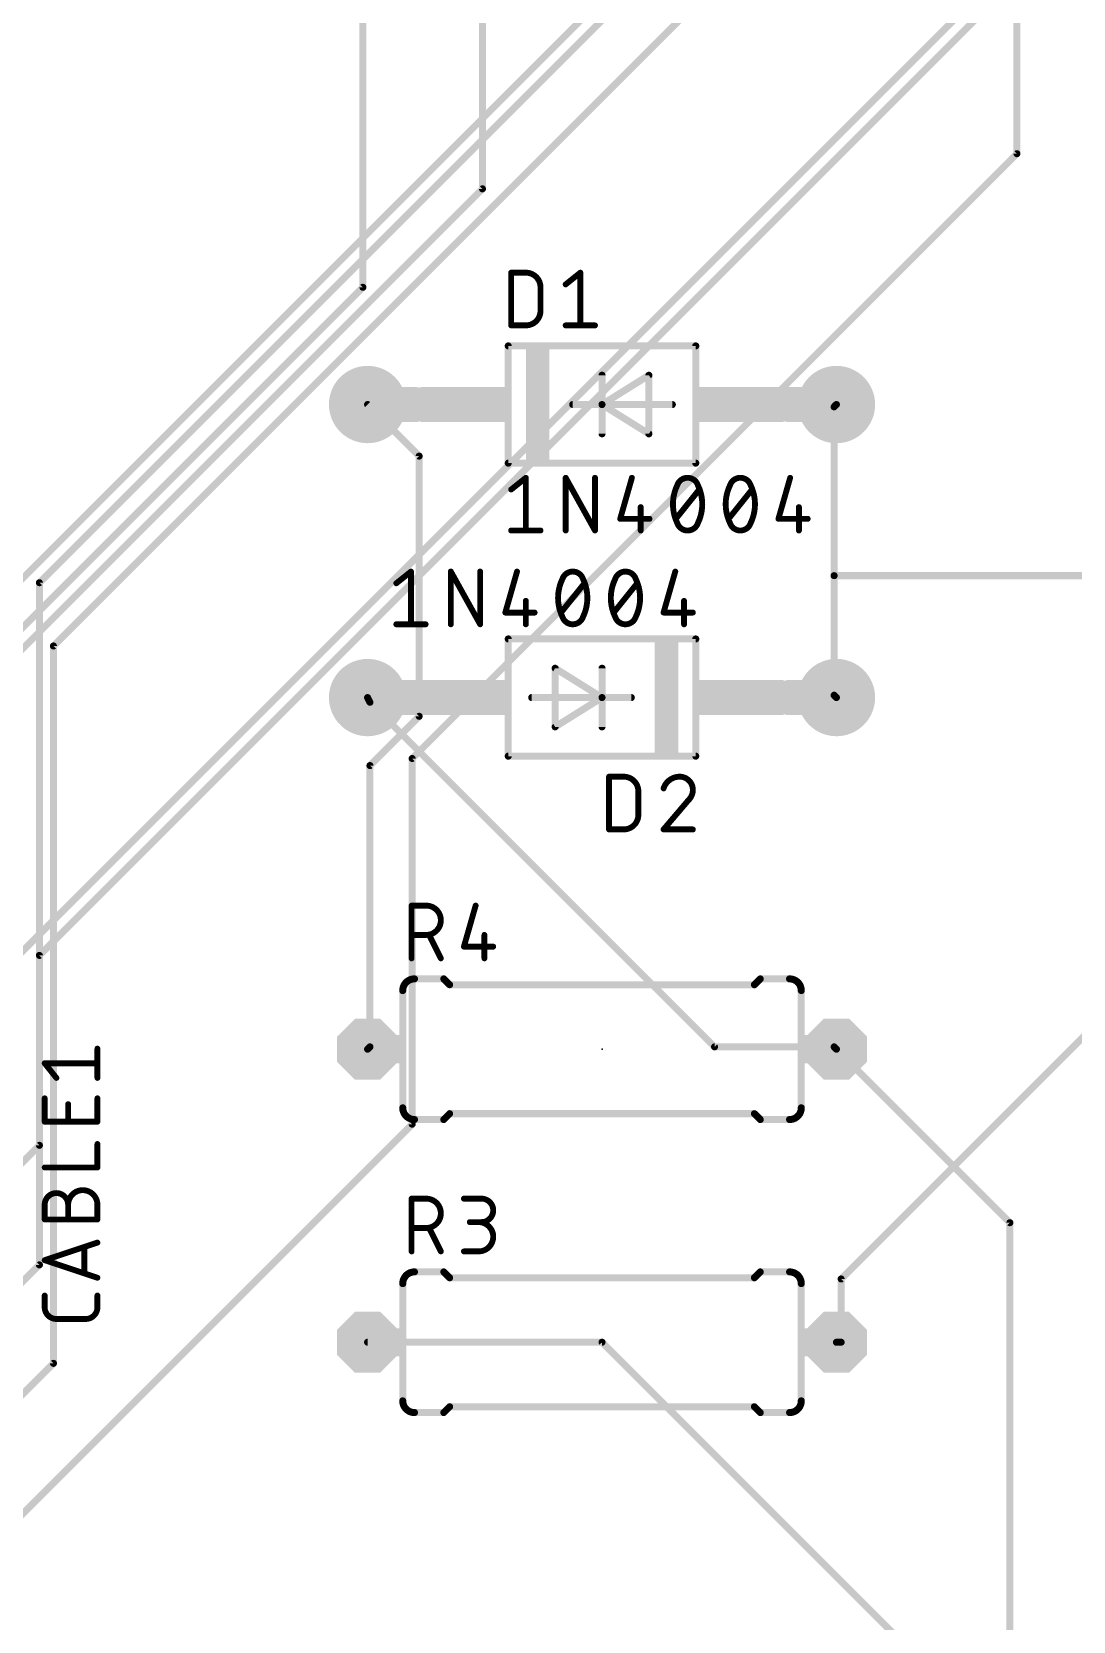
# Model space of a CAD drawing. Extents: x 0 to 5.05, y 0 to 4.04.
# Drawn here: x 2.963 to 3.852, y 1.412 to 2.768 of the extents above; entities that cross this region are included whole.
import ezdxf

# ---------------------------------------------------------------- set-up
doc = ezdxf.new("R2010")
doc.units = 0
for name, color, linetype in [('1', 12, 'CONTINUOUS'), ('16', 132, 'CONTINUOUS'), ('17', 110, 'CONTINUOUS'), ('21', 253, 'CONTINUOUS'), ('23', 53, 'CONTINUOUS'), ('25', 253, 'CONTINUOUS'), ('27', 253, 'CONTINUOUS'), ('51', 253, 'CONTINUOUS')]:
    doc.layers.add(name, color=color, linetype=linetype)

# ---------------------------------------------------------------- blocks, each defined once
blk = doc.blocks.new('RECT')
blk.add_solid([(-0.5, -0.5), (0.5, -0.5), (-0.5, 0.5), (0.5, 0.5)])
blk = doc.blocks.new('ROUNDP')
at = {"const_width": 0.5}
blk.add_lwpolyline([(0, -0.25, 1), (0, 0.25, 1), (0, -0.25)], format="xyb", dxfattribs=at)
blk = doc.blocks.new('OCTAGONP')
at = {"const_width": 0.5}
blk.add_lwpolyline([(-0.25, -0.103553), (-0.25, 0.103553), (-0.103553, 0.25), (0.103553, 0.25), (0.25, 0.103553), (0.25, -0.103553), (0.103553, -0.25), (-0.103553, -0.25), (-0.25, -0.103553), (-0.25, 0.103553)], dxfattribs=at)

msp = doc.modelspace()

# ---------------------------------------------------------------- linework, layer by layer
at = {"layer": '1', "const_width": 0.006}
for points in [[(3.804, 2.664), (3.804, 3.162)], [(2.97, 2.298), (3.75, 3.078)], [(2.982, 2.244), (3.792, 3.054)], [(2.826, 2.172), (3.45, 2.796)], [(3.288, 2.148), (3.804, 2.664)], [(3.25, 2.45), (3.294, 2.406)], [(3.648, 2.448), (3.65, 2.45)], [(3.648, 2.448), (3.648, 2.304)], [(3.294, 2.406), (3.294, 2.184)], [(3.648, 2.304), (3.648, 2.202)], [(4.05, 2.304), (3.648, 2.304)], [(2.97, 1.716), (2.97, 2.298)], [(2.982, 1.632), (2.982, 2.244)], [(3.648, 2.202), (3.65, 2.2)], [(3.294, 2.184), (3.252, 2.142)], [(3.252, 2.142), (3.252, 1.902)], [(3.288, 1.836), (3.288, 2.148)], [(4.05, 2.1), (3.654, 1.704)], [(3.252, 1.902), (3.25, 1.9)], [(2.904, 1.452), (3.288, 1.836)], [(2.904, 1.65), (2.97, 1.716)], [(3.654, 1.704), (3.654, 1.65)], [(3.45, 1.65), (3.25, 1.65)], [(4, 1.1), (3.45, 1.65)], [(3.654, 1.65), (3.65, 1.65)], [(2.9, 1.55), (2.982, 1.632)]]:
    msp.add_lwpolyline(points, dxfattribs=at)
at = {"layer": '1', "const_width": 0.003}
for points in [[(3.8025, 2.664, 1), (3.8055, 2.664)], [(3.805061, 2.662939, 1), (3.802939, 2.665061)], [(3.251061, 2.451061, 1), (3.248939, 2.448939)], [(3.6495, 2.448, 1), (3.6465, 2.448)], [(3.646939, 2.449061, 1), (3.649061, 2.446939)], [(3.651061, 2.448939, 1), (3.648939, 2.451061)], [(3.2955, 2.406, 1), (3.2925, 2.406)], [(3.292939, 2.404939, 1), (3.295061, 2.407061)], [(3.6495, 2.304, 1), (3.6465, 2.304)], [(3.648, 2.3055, 1), (3.648, 2.3025)], [(3.6465, 2.304, 1), (3.6495, 2.304)], [(2.9715, 2.298, 1), (2.9685, 2.298)], [(2.968939, 2.299061, 1), (2.971061, 2.296939)], [(2.9835, 2.244, 1), (2.9805, 2.244)], [(2.980939, 2.245061, 1), (2.983061, 2.242939)], [(3.649061, 2.203061, 1), (3.646939, 2.200939)], [(3.6465, 2.202, 1), (3.6495, 2.202)], [(3.648939, 2.198939, 1), (3.651061, 2.201061)], [(3.2925, 2.184, 1), (3.2955, 2.184)], [(3.295061, 2.182939, 1), (3.292939, 2.185061)], [(3.2535, 2.142, 1), (3.2505, 2.142)], [(3.250939, 2.143061, 1), (3.253061, 2.140939)], [(3.2895, 2.148, 1), (3.2865, 2.148)], [(3.286939, 2.149061, 1), (3.289061, 2.146939)], [(3.248939, 1.901061, 1), (3.251061, 1.898939)], [(3.2505, 1.902, 1), (3.2535, 1.902)], [(3.253061, 1.900939, 1), (3.250939, 1.903061)], [(3.2865, 1.836, 1), (3.2895, 1.836)], [(3.289061, 1.834939, 1), (3.286939, 1.837061)], [(2.9685, 1.716, 1), (2.9715, 1.716)], [(2.971061, 1.714939, 1), (2.968939, 1.717061)], [(3.6555, 1.704, 1), (3.6525, 1.704)], [(3.652939, 1.705061, 1), (3.655061, 1.702939)], [(3.25, 1.6515, 1), (3.25, 1.6485)], [(3.451061, 1.651061, 1), (3.448939, 1.648939)], [(3.45, 1.6485, 1), (3.45, 1.6515)], [(3.65, 1.6515, 1), (3.65, 1.6485)], [(3.6525, 1.65, 1), (3.6555, 1.65)], [(3.654, 1.6485, 1), (3.654, 1.6515)], [(2.9805, 1.632, 1), (2.9835, 1.632)], [(2.983061, 1.630939, 1), (2.980939, 1.633061)]]:
    msp.add_lwpolyline(points, format="xyb", dxfattribs=at)
at = {"layer": '16', "const_width": 0.006}
for points in [[(3.246, 2.55), (3.246, 3.138)], [(3.348, 2.634), (3.348, 3.138)], [(2.97, 1.98), (3.846, 2.856)], [(2.904, 1.932), (3.792, 2.82)], [(2.58, 1.866), (3.348, 2.634)], [(2.568, 1.872), (3.246, 2.55)], [(3.252, 2.196), (3.25, 2.2)], [(3.252, 2.196), (3.546, 1.902)], [(2.97, 1.818), (2.97, 1.98)], [(3.546, 1.902), (3.648, 1.902)], [(3.648, 1.902), (3.65, 1.9)], [(3.65, 1.9), (3.798, 1.752)], [(2.904, 1.752), (2.97, 1.818)], [(3.798, 1.752), (3.798, 1.104)]]:
    msp.add_lwpolyline(points, dxfattribs=at)
at = {"layer": '16', "const_width": 0.003}
for points in [[(3.3465, 2.634, 1), (3.3495, 2.634)], [(3.349061, 2.632939, 1), (3.346939, 2.635061)], [(3.2445, 2.55, 1), (3.2475, 2.55)], [(3.247061, 2.548939, 1), (3.244939, 2.551061)], [(3.251342, 2.200671, 1), (3.248658, 2.199329)], [(3.253061, 2.197061, 1), (3.250939, 2.194939)], [(3.250658, 2.195329, 1), (3.253342, 2.196671)], [(2.9715, 1.98, 1), (2.9685, 1.98)], [(2.968939, 1.981061, 1), (2.971061, 1.978939)], [(3.546, 1.9035, 1), (3.546, 1.9005)], [(3.544939, 1.900939, 1), (3.547061, 1.903061)], [(3.649061, 1.903061, 1), (3.646939, 1.900939)], [(3.648, 1.9005, 1), (3.648, 1.9035)], [(3.651061, 1.901061, 1), (3.648939, 1.898939)], [(3.648939, 1.898939, 1), (3.651061, 1.901061)], [(2.9685, 1.818, 1), (2.9715, 1.818)], [(2.971061, 1.816939, 1), (2.968939, 1.819061)], [(3.7995, 1.752, 1), (3.7965, 1.752)], [(3.796939, 1.750939, 1), (3.799061, 1.753061)]]:
    msp.add_lwpolyline(points, format="xyb", dxfattribs=at)
at = {"layer": '21', "const_width": 0.006}
for points in [[(3.37, 2.5), (3.53, 2.5)], [(3.37, 2.5), (3.37, 2.4)], [(3.53, 2.4), (3.53, 2.5)], [(3.45, 2.45), (3.49, 2.475)], [(3.45, 2.475), (3.45, 2.45)], [(3.49, 2.475), (3.49, 2.425)], [(3.425, 2.45), (3.45, 2.45)], [(3.49, 2.425), (3.45, 2.45)], [(3.45, 2.45), (3.51, 2.45)], [(3.45, 2.45), (3.45, 2.425)], [(3.53, 2.4), (3.37, 2.4)], [(3.37, 2.25), (3.53, 2.25)], [(3.37, 2.25), (3.37, 2.15)], [(3.53, 2.15), (3.53, 2.25)], [(3.41, 2.175), (3.41, 2.225)], [(3.41, 2.225), (3.45, 2.2)], [(3.45, 2.2), (3.45, 2.225)], [(3.45, 2.2), (3.39, 2.2)], [(3.45, 2.2), (3.41, 2.175)], [(3.475, 2.2), (3.45, 2.2)], [(3.45, 2.175), (3.45, 2.2)], [(3.53, 2.15), (3.37, 2.15)], [(3.29, 1.96), (3.315, 1.96)], [(3.32, 1.955), (3.315, 1.96)], [(3.58, 1.955), (3.32, 1.955)], [(3.58, 1.955), (3.585, 1.96)], [(3.61, 1.96), (3.585, 1.96)], [(3.32, 1.845), (3.315, 1.84)], [(3.58, 1.845), (3.32, 1.845)], [(3.58, 1.845), (3.585, 1.84)], [(3.29, 1.84), (3.315, 1.84)], [(3.61, 1.84), (3.585, 1.84)], [(3.29, 1.71), (3.315, 1.71)], [(3.32, 1.705), (3.315, 1.71)], [(3.58, 1.705), (3.585, 1.71)], [(3.61, 1.71), (3.585, 1.71)], [(3.58, 1.705), (3.32, 1.705)], [(3.29, 1.59), (3.315, 1.59)], [(3.32, 1.595), (3.315, 1.59)], [(3.58, 1.595), (3.32, 1.595)], [(3.58, 1.595), (3.585, 1.59)], [(3.61, 1.59), (3.585, 1.59)]]:
    msp.add_lwpolyline(points, dxfattribs=at)
at = {"layer": '21'}
for points, const_width in [([(3.37, 2.5015, 1), (3.37, 2.4985)], 0.003), ([(3.3715, 2.5, 1), (3.3685, 2.5)], 0.003), ([(3.5315, 2.5, 1), (3.5285, 2.5)], 0.003), ([(3.53, 2.4985, 1), (3.53, 2.5015)], 0.003), ([(3.4515, 2.475, 1), (3.4485, 2.475)], 0.003), ([(3.4915, 2.475, 1), (3.4885, 2.475)], 0.003), ([(3.490795, 2.473728, 1), (3.489205, 2.476272)], 0.003), ([(3.425, 2.4515, 1), (3.425, 2.4485)], 0.003), ([(3.450795, 2.451272, 1), (3.449205, 2.448728)], 0.003), ([(3.45, 2.4515, 1), (3.45, 2.4485)], 0.003), ([(3.4515, 2.45, 1), (3.4485, 2.45)], 0.003), ([(3.449205, 2.451272, 1), (3.450795, 2.448728)], 0.003), ([(3.4485, 2.45, 1), (3.4515, 2.45)], 0.003), ([(3.45, 2.4485, 1), (3.45, 2.4515)], 0.003), ([(3.51, 2.4485, 1), (3.51, 2.4515)], 0.003), ([(3.489205, 2.423728, 1), (3.490795, 2.426272)], 0.003), ([(3.4485, 2.425, 1), (3.4515, 2.425)], 0.003), ([(3.4885, 2.425, 1), (3.4915, 2.425)], 0.003), ([(3.37, 2.4015, 1), (3.37, 2.3985)], 0.003), ([(3.3685, 2.4, 1), (3.3715, 2.4)], 0.003), ([(3.5285, 2.4, 1), (3.5315, 2.4)], 0.003), ([(3.53, 2.3985, 1), (3.53, 2.4015)], 0.003), ([(3.37, 2.2515, 1), (3.37, 2.2485)], 0.003), ([(3.3715, 2.25, 1), (3.3685, 2.25)], 0.003), ([(3.5315, 2.25, 1), (3.5285, 2.25)], 0.003), ([(3.53, 2.2485, 1), (3.53, 2.2515)], 0.003), ([(3.4115, 2.225, 1), (3.4085, 2.225)], 0.003), ([(3.410795, 2.226272, 1), (3.409205, 2.223728)], 0.003), ([(3.4515, 2.225, 1), (3.4485, 2.225)], 0.003), ([(3.39, 2.2015, 1), (3.39, 2.1985)], 0.003), ([(3.45, 2.2015, 1), (3.45, 2.1985)], 0.003), ([(3.4515, 2.2, 1), (3.4485, 2.2)], 0.003), ([(3.4485, 2.2, 1), (3.4515, 2.2)], 0.003), ([(3.450795, 2.198728, 1), (3.449205, 2.201272)], 0.003), ([(3.449205, 2.198728, 1), (3.450795, 2.201272)], 0.003), ([(3.45, 2.1985, 1), (3.45, 2.2015)], 0.003), ([(3.475, 2.1985, 1), (3.475, 2.2015)], 0.003), ([(3.409205, 2.176272, 1), (3.410795, 2.173728)], 0.003), ([(3.4085, 2.175, 1), (3.4115, 2.175)], 0.003), ([(3.4485, 2.175, 1), (3.4515, 2.175)], 0.003), ([(3.37, 2.1515, 1), (3.37, 2.1485)], 0.003), ([(3.3685, 2.15, 1), (3.3715, 2.15)], 0.003), ([(3.5285, 2.15, 1), (3.5315, 2.15)], 0.003), ([(3.53, 2.1485, 1), (3.53, 2.1515)], 0.003), ([(3.29, 1.96, 0.414214), (3.28, 1.95)], 0.006), ([(3.29, 1.9615, 1), (3.29, 1.9585)], 0.003), ([(3.29, 1.9585, 1), (3.29, 1.9615)], 0.003), ([(3.316061, 1.961061, 1), (3.313939, 1.958939)], 0.003), ([(3.315, 1.9585, 1), (3.315, 1.9615)], 0.003), ([(3.32, 1.9565, 1), (3.32, 1.9535)], 0.003), ([(3.318939, 1.953939, 1), (3.321061, 1.956061)], 0.003), ([(3.578939, 1.956061, 1), (3.581061, 1.953939)], 0.003), ([(3.58, 1.9535, 1), (3.58, 1.9565)], 0.003), ([(3.585, 1.9615, 1), (3.585, 1.9585)], 0.003), ([(3.586061, 1.958939, 1), (3.583939, 1.961061)], 0.003), ([(3.62, 1.95, 0.414214), (3.61, 1.96)], 0.006), ([(3.61, 1.9615, 1), (3.61, 1.9585)], 0.003), ([(3.61, 1.9585, 1), (3.61, 1.9615)], 0.003), ([(3.2785, 1.95, 1), (3.2815, 1.95)], 0.003), ([(3.6185, 1.95, 1), (3.6215, 1.95)], 0.003), ([(3.28, 1.85, 0.414214), (3.29, 1.84)], 0.006), ([(3.2815, 1.85, 1), (3.2785, 1.85)], 0.003), ([(3.32, 1.8465, 1), (3.32, 1.8435)], 0.003), ([(3.321061, 1.843939, 1), (3.318939, 1.846061)], 0.003), ([(3.581061, 1.846061, 1), (3.578939, 1.843939)], 0.003), ([(3.58, 1.8435, 1), (3.58, 1.8465)], 0.003), ([(3.61, 1.84, 0.414214), (3.62, 1.85)], 0.006), ([(3.6215, 1.85, 1), (3.6185, 1.85)], 0.003), ([(3.29, 1.8415, 1), (3.29, 1.8385)], 0.003), ([(3.29, 1.8385, 1), (3.29, 1.8415)], 0.003), ([(3.313939, 1.841061, 1), (3.316061, 1.838939)], 0.003), ([(3.315, 1.8385, 1), (3.315, 1.8415)], 0.003), ([(3.585, 1.8415, 1), (3.585, 1.8385)], 0.003), ([(3.583939, 1.838939, 1), (3.586061, 1.841061)], 0.003), ([(3.61, 1.8415, 1), (3.61, 1.8385)], 0.003), ([(3.61, 1.8385, 1), (3.61, 1.8415)], 0.003), ([(3.29, 1.71, 0.414214), (3.28, 1.7)], 0.006), ([(3.29, 1.7115, 1), (3.29, 1.7085)], 0.003), ([(3.29, 1.7085, 1), (3.29, 1.7115)], 0.003), ([(3.316061, 1.711061, 1), (3.313939, 1.708939)], 0.003), ([(3.315, 1.7085, 1), (3.315, 1.7115)], 0.003), ([(3.585, 1.7115, 1), (3.585, 1.7085)], 0.003), ([(3.586061, 1.708939, 1), (3.583939, 1.711061)], 0.003), ([(3.62, 1.7, 0.414214), (3.61, 1.71)], 0.006), ([(3.61, 1.7115, 1), (3.61, 1.7085)], 0.003), ([(3.61, 1.7085, 1), (3.61, 1.7115)], 0.003), ([(3.2785, 1.7, 1), (3.2815, 1.7)], 0.003), ([(3.32, 1.7065, 1), (3.32, 1.7035)], 0.003), ([(3.318939, 1.703939, 1), (3.321061, 1.706061)], 0.003), ([(3.578939, 1.706061, 1), (3.581061, 1.703939)], 0.003), ([(3.58, 1.7035, 1), (3.58, 1.7065)], 0.003), ([(3.6185, 1.7, 1), (3.6215, 1.7)], 0.003), ([(3.28, 1.6, 0.414214), (3.29, 1.59)], 0.006), ([(3.2815, 1.6, 1), (3.2785, 1.6)], 0.003), ([(3.61, 1.59, 0.414214), (3.62, 1.6)], 0.006), ([(3.6215, 1.6, 1), (3.6185, 1.6)], 0.003), ([(3.29, 1.5915, 1), (3.29, 1.5885)], 0.003), ([(3.29, 1.5885, 1), (3.29, 1.5915)], 0.003), ([(3.313939, 1.591061, 1), (3.316061, 1.588939)], 0.003), ([(3.315, 1.5885, 1), (3.315, 1.5915)], 0.003), ([(3.32, 1.5965, 1), (3.32, 1.5935)], 0.003), ([(3.321061, 1.593939, 1), (3.318939, 1.596061)], 0.003), ([(3.581061, 1.596061, 1), (3.578939, 1.593939)], 0.003), ([(3.58, 1.5935, 1), (3.58, 1.5965)], 0.003), ([(3.585, 1.5915, 1), (3.585, 1.5885)], 0.003), ([(3.583939, 1.588939, 1), (3.586061, 1.591061)], 0.003), ([(3.61, 1.5915, 1), (3.61, 1.5885)], 0.003), ([(3.61, 1.5885, 1), (3.61, 1.5915)], 0.003)]:
    msp.add_lwpolyline(points, format="xyb", dxfattribs=dict(at, const_width=const_width))
at = {"layer": '23'}
for p in [(3.45, 2.45), (3.45, 2.2), (3.45, 1.9), (3.45, 1.65)]:
    msp.add_point(p, dxfattribs=at)
at = {"layer": '25', "const_width": 0.005}
for points in [[(3.3725, 2.5175), (3.3725, 2.5625)], [(3.3725, 2.5625), (3.385, 2.5625)], [(3.419, 2.5525), (3.4315, 2.5625)], [(3.4315, 2.5625), (3.4315, 2.5175)], [(3.3975, 2.55), (3.3975, 2.53)], [(3.385, 2.5175), (3.3725, 2.5175)], [(3.419, 2.5175), (3.444, 2.5175)], [(3.456, 2.0875), (3.456, 2.1325)], [(3.456, 2.1325), (3.4685, 2.1325)], [(3.481, 2.12), (3.481, 2.1)], [(3.52375, 2.1125), (3.5025, 2.0875)], [(3.4685, 2.0875), (3.456, 2.0875)], [(3.5025, 2.0875), (3.5275, 2.0875)], [(3.2875, 1.9775), (3.2875, 2.0225)], [(3.2875, 2.0225), (3.3, 2.0225)], [(3.342174, 2.0225), (3.332174, 1.9875)], [(3.3, 1.9975), (3.2875, 1.9975)], [(3.3125, 1.9775), (3.3025, 1.9975)], [(3.349674, 1.9975), (3.349674, 1.9775)], [(3.332174, 1.9875), (3.357174, 1.9875)], [(3.0195, 1.8755), (3.0195, 1.9005)], [(2.9845, 1.8755), (2.9745, 1.888)], [(2.9745, 1.888), (3.0195, 1.888)], [(2.9745, 1.8381), (2.9745, 1.8581)], [(3.0195, 1.8581), (3.0195, 1.8381)], [(2.9945, 1.8381), (2.9945, 1.8531)], [(3.0195, 1.8381), (2.9745, 1.8381)], [(3.0195, 1.7991), (3.0195, 1.8191)], [(2.9745, 1.7991), (3.0195, 1.7991)], [(2.9745, 1.75475), (2.9745, 1.76725)], [(2.9945, 1.75475), (2.9945, 1.76725)], [(3.0195, 1.76725), (3.0195, 1.75475)], [(3.2875, 1.7275), (3.2875, 1.7725)], [(3.2875, 1.7725), (3.3, 1.7725)], [(3.332174, 1.7725), (3.347174, 1.7725)], [(3.0195, 1.75475), (2.9745, 1.75475)], [(3.3, 1.7475), (3.2875, 1.7475)], [(3.3125, 1.7275), (3.3025, 1.7475)], [(3.347174, 1.7525), (3.337174, 1.7525)], [(2.9745, 1.72), (3.0195, 1.735)], [(3.0195, 1.705), (2.9745, 1.72)], [(3.00825, 1.73125), (3.00825, 1.70875)], [(3.332174, 1.7275), (3.344674, 1.7275)], [(2.9745, 1.679853), (2.9745, 1.689853)], [(3.0195, 1.689853), (3.0195, 1.679853)], [(3.0095, 1.669853), (2.9845, 1.669853)]]:
    msp.add_lwpolyline(points, dxfattribs=at)
at = {"layer": '25'}
for points, const_width in [([(3.37375, 2.5625, 1), (3.37125, 2.5625)], 0.0025), ([(3.3725, 2.56375, 1), (3.3725, 2.56125)], 0.0025), ([(3.3975, 2.55, 0.414214), (3.385, 2.5625)], 0.005), ([(3.385, 2.56375, 1), (3.385, 2.56125)], 0.0025), ([(3.385, 2.56125, 1), (3.385, 2.56375)], 0.0025), ([(3.43275, 2.5625, 1), (3.43025, 2.5625)], 0.0025), ([(3.432281, 2.561524, 1), (3.430719, 2.563476)], 0.0025), ([(3.39875, 2.55, 1), (3.39625, 2.55)], 0.0025), ([(3.39625, 2.55, 1), (3.39875, 2.55)], 0.0025), ([(3.418219, 2.553476, 1), (3.419781, 2.551524)], 0.0025), ([(3.385, 2.5175, 0.414214), (3.3975, 2.53)], 0.005), ([(3.39875, 2.53, 1), (3.39625, 2.53)], 0.0025), ([(3.39625, 2.53, 1), (3.39875, 2.53)], 0.0025), ([(3.3725, 2.51875, 1), (3.3725, 2.51625)], 0.0025), ([(3.37125, 2.5175, 1), (3.37375, 2.5175)], 0.0025), ([(3.385, 2.51875, 1), (3.385, 2.51625)], 0.0025), ([(3.385, 2.51625, 1), (3.385, 2.51875)], 0.0025), ([(3.419, 2.51875, 1), (3.419, 2.51625)], 0.0025), ([(3.43025, 2.5175, 1), (3.43275, 2.5175)], 0.0025), ([(3.444, 2.51625, 1), (3.444, 2.51875)], 0.0025), ([(3.45725, 2.1325, 1), (3.45475, 2.1325)], 0.0025), ([(3.456, 2.13375, 1), (3.456, 2.13125)], 0.0025), ([(3.481, 2.12, 0.414214), (3.4685, 2.1325)], 0.005), ([(3.4685, 2.13375, 1), (3.4685, 2.13125)], 0.0025), ([(3.4685, 2.13125, 1), (3.4685, 2.13375)], 0.0025), ([(3.51625, 2.1325, 0.325184), (3.5025, 2.1225)], 0.005), ([(3.5275, 2.12125, 0.414214), (3.51625, 2.1325)], 0.005), ([(3.51625, 2.13375, 1), (3.51625, 2.13125)], 0.0025), ([(3.51625, 2.13125, 1), (3.51625, 2.13375)], 0.0025), ([(3.48225, 2.12, 1), (3.47975, 2.12)], 0.0025), ([(3.47975, 2.12, 1), (3.48225, 2.12)], 0.0025), ([(3.501311, 2.122885, 1), (3.503689, 2.122115)], 0.0025), ([(3.52375, 2.1125, 0.205258), (3.5275, 2.12125)], 0.005), ([(3.52875, 2.12125, 1), (3.52625, 2.12125)], 0.0025), ([(3.52625, 2.12125, 1), (3.52875, 2.12125)], 0.0025), ([(3.4685, 2.0875, 0.414214), (3.481, 2.1)], 0.005), ([(3.48225, 2.1, 1), (3.47975, 2.1)], 0.0025), ([(3.522888, 2.113405, 1), (3.524612, 2.111595)], 0.0025), ([(3.524702, 2.11169, 1), (3.522798, 2.11331)], 0.0025), ([(3.456, 2.08875, 1), (3.456, 2.08625)], 0.0025), ([(3.45475, 2.0875, 1), (3.45725, 2.0875)], 0.0025), ([(3.4685, 2.08875, 1), (3.4685, 2.08625)], 0.0025), ([(3.4685, 2.08625, 1), (3.4685, 2.08875)], 0.0025), ([(3.47975, 2.1, 1), (3.48225, 2.1)], 0.0025), ([(3.5025, 2.08875, 1), (3.5025, 2.08625)], 0.0025), ([(3.501548, 2.08831, 1), (3.503452, 2.08669)], 0.0025), ([(3.5275, 2.08625, 1), (3.5275, 2.08875)], 0.0025), ([(3.28875, 2.0225, 1), (3.28625, 2.0225)], 0.0025), ([(3.2875, 2.02375, 1), (3.2875, 2.02125)], 0.0025), ([(3.3, 1.9975, 1), (3.3, 2.0225)], 0.005), ([(3.3, 2.02375, 1), (3.3, 2.02125)], 0.0025), ([(3.3, 2.02125, 1), (3.3, 2.02375)], 0.0025), ([(3.343376, 2.022157, 1), (3.340972, 2.022843)], 0.0025), ([(3.2875, 1.99875, 1), (3.2875, 1.99625)], 0.0025), ([(3.3, 1.99875, 1), (3.3, 1.99625)], 0.0025), ([(3.3, 1.99625, 1), (3.3, 1.99875)], 0.0025), ([(3.303618, 1.998059, 1), (3.301382, 1.996941)], 0.0025), ([(3.350924, 1.9975, 1), (3.348424, 1.9975)], 0.0025), ([(3.332174, 1.98875, 1), (3.332174, 1.98625)], 0.0025), ([(3.330972, 1.987843, 1), (3.333376, 1.987157)], 0.0025), ([(3.357174, 1.98625, 1), (3.357174, 1.98875)], 0.0025), ([(3.28625, 1.9775, 1), (3.28875, 1.9775)], 0.0025), ([(3.311382, 1.976941, 1), (3.313618, 1.978059)], 0.0025), ([(3.348424, 1.9775, 1), (3.350924, 1.9775)], 0.0025), ([(3.02075, 1.9005, 1), (3.01825, 1.9005)], 0.0025), ([(2.975476, 1.888781, 1), (2.973524, 1.887219)], 0.0025), ([(2.9745, 1.88925, 1), (2.9745, 1.88675)], 0.0025), ([(3.0195, 1.88675, 1), (3.0195, 1.88925)], 0.0025), ([(2.983524, 1.874719, 1), (2.985476, 1.876281)], 0.0025), ([(3.01825, 1.8755, 1), (3.02075, 1.8755)], 0.0025), ([(2.97575, 1.8581, 1), (2.97325, 1.8581)], 0.0025), ([(3.02075, 1.8581, 1), (3.01825, 1.8581)], 0.0025), ([(2.99575, 1.8531, 1), (2.99325, 1.8531)], 0.0025), ([(2.9745, 1.83935, 1), (2.9745, 1.83685)], 0.0025), ([(2.97325, 1.8381, 1), (2.97575, 1.8381)], 0.0025), ([(2.99325, 1.8381, 1), (2.99575, 1.8381)], 0.0025), ([(3.01825, 1.8381, 1), (3.02075, 1.8381)], 0.0025), ([(3.0195, 1.83685, 1), (3.0195, 1.83935)], 0.0025), ([(3.02075, 1.8191, 1), (3.01825, 1.8191)], 0.0025), ([(2.9745, 1.80035, 1), (2.9745, 1.79785)], 0.0025), ([(3.01825, 1.7991, 1), (3.02075, 1.7991)], 0.0025), ([(3.0195, 1.79785, 1), (3.0195, 1.80035)], 0.0025), ([(2.9945, 1.76725, 1), (2.9745, 1.76725)], 0.005), ([(3.0195, 1.76725, 1), (2.9945, 1.76725)], 0.005), ([(2.97575, 1.76725, 1), (2.97325, 1.76725)], 0.0025), ([(2.97325, 1.76725, 1), (2.97575, 1.76725)], 0.0025), ([(2.99575, 1.76725, 1), (2.99325, 1.76725)], 0.0025), ([(2.99325, 1.76725, 1), (2.99575, 1.76725)], 0.0025), ([(2.99325, 1.76725, 1), (2.99575, 1.76725)], 0.0025), ([(3.02075, 1.76725, 1), (3.01825, 1.76725)], 0.0025), ([(3.01825, 1.76725, 1), (3.02075, 1.76725)], 0.0025), ([(3.28875, 1.7725, 1), (3.28625, 1.7725)], 0.0025), ([(3.2875, 1.77375, 1), (3.2875, 1.77125)], 0.0025), ([(3.3, 1.7475, 1), (3.3, 1.7725)], 0.005), ([(3.3, 1.77375, 1), (3.3, 1.77125)], 0.0025), ([(3.3, 1.77125, 1), (3.3, 1.77375)], 0.0025), ([(3.332174, 1.77375, 1), (3.332174, 1.77125)], 0.0025), ([(3.347174, 1.7525, 1), (3.347174, 1.7725)], 0.005), ([(3.347174, 1.77375, 1), (3.347174, 1.77125)], 0.0025), ([(3.347174, 1.77125, 1), (3.347174, 1.77375)], 0.0025), ([(2.9745, 1.756, 1), (2.9745, 1.7535)], 0.0025), ([(2.97325, 1.75475, 1), (2.97575, 1.75475)], 0.0025), ([(2.99325, 1.75475, 1), (2.99575, 1.75475)], 0.0025), ([(3.01825, 1.75475, 1), (3.02075, 1.75475)], 0.0025), ([(3.0195, 1.7535, 1), (3.0195, 1.756)], 0.0025), ([(3.2875, 1.74875, 1), (3.2875, 1.74625)], 0.0025), ([(3.3, 1.74875, 1), (3.3, 1.74625)], 0.0025), ([(3.3, 1.74625, 1), (3.3, 1.74875)], 0.0025), ([(3.303618, 1.748059, 1), (3.301382, 1.746941)], 0.0025), ([(3.337174, 1.75375, 1), (3.337174, 1.75125)], 0.0025), ([(3.344674, 1.7275, 1), (3.344674, 1.7525)], 0.005), ([(3.344674, 1.75375, 1), (3.344674, 1.75125)], 0.0025), ([(3.347174, 1.75375, 1), (3.347174, 1.75125)], 0.0025), ([(3.347174, 1.75125, 1), (3.347174, 1.75375)], 0.0025), ([(3.019895, 1.733814, 1), (3.019105, 1.736186)], 0.0025), ([(2.974895, 1.721186, 1), (2.974105, 1.718814)], 0.0025), ([(2.974105, 1.721186, 1), (2.974895, 1.718814)], 0.0025), ([(3.0095, 1.73125, 1), (3.007, 1.73125)], 0.0025), ([(3.28625, 1.7275, 1), (3.28875, 1.7275)], 0.0025), ([(3.311382, 1.726941, 1), (3.313618, 1.728059)], 0.0025), ([(3.332174, 1.72875, 1), (3.332174, 1.72625)], 0.0025), ([(3.344674, 1.72875, 1), (3.344674, 1.72625)], 0.0025), ([(3.344674, 1.72625, 1), (3.344674, 1.72875)], 0.0025), ([(3.007, 1.70875, 1), (3.0095, 1.70875)], 0.0025), ([(3.019105, 1.703814, 1), (3.019895, 1.706186)], 0.0025), ([(2.97575, 1.689853, 1), (2.97325, 1.689853)], 0.0025), ([(2.9745, 1.679853, 0.414214), (2.9845, 1.669853)], 0.005), ([(2.97575, 1.679853, 1), (2.97325, 1.679853)], 0.0025), ([(3.0095, 1.669853, 0.414214), (3.0195, 1.679853)], 0.005), ([(3.02075, 1.689853, 1), (3.01825, 1.689853)], 0.0025), ([(3.02075, 1.679853, 1), (3.01825, 1.679853)], 0.0025), ([(2.97325, 1.679853, 1), (2.97575, 1.679853)], 0.0025), ([(2.9845, 1.671103, 1), (2.9845, 1.668603)], 0.0025), ([(2.9845, 1.668603, 1), (2.9845, 1.671103)], 0.0025), ([(3.0095, 1.671103, 1), (3.0095, 1.668603)], 0.0025), ([(3.0095, 1.668603, 1), (3.0095, 1.671103)], 0.0025), ([(3.01825, 1.679853, 1), (3.02075, 1.679853)], 0.0025)]:
    msp.add_lwpolyline(points, format="xyb", dxfattribs=dict(at, const_width=const_width))
at = {"layer": '27', "const_width": 0.005}
for points in [[(3.3725, 2.3775), (3.385, 2.3875)], [(3.385, 2.3875), (3.385, 2.3425)], [(3.419, 2.3425), (3.419, 2.3875)], [(3.419, 2.3875), (3.444, 2.3425)], [(3.444, 2.3425), (3.444, 2.3875)], [(3.4755, 2.3875), (3.4655, 2.3525)], [(3.6105, 2.3875), (3.6005, 2.3525)], [(3.513, 2.3525), (3.533, 2.3775)], [(3.558, 2.3525), (3.578, 2.3775)], [(3.483, 2.3625), (3.483, 2.3425)], [(3.618, 2.3625), (3.618, 2.3425)], [(3.4655, 2.3525), (3.4905, 2.3525)], [(3.6005, 2.3525), (3.6255, 2.3525)], [(3.3725, 2.3425), (3.3975, 2.3425)], [(3.2745, 2.2975), (3.287, 2.3075)], [(3.287, 2.3075), (3.287, 2.2625)], [(3.321, 2.2625), (3.321, 2.3075)], [(3.321, 2.3075), (3.346, 2.2625)], [(3.346, 2.2625), (3.346, 2.3075)], [(3.3775, 2.3075), (3.3675, 2.2725)], [(3.5125, 2.3075), (3.5025, 2.2725)], [(3.415, 2.2725), (3.435, 2.2975)], [(3.46, 2.2725), (3.48, 2.2975)], [(3.385, 2.2825), (3.385, 2.2625)], [(3.52, 2.2825), (3.52, 2.2625)], [(3.2745, 2.2625), (3.2995, 2.2625)], [(3.3675, 2.2725), (3.3925, 2.2725)], [(3.5025, 2.2725), (3.5275, 2.2725)]]:
    msp.add_lwpolyline(points, dxfattribs=at)
at = {"layer": '27'}
for points, const_width in [([(3.38625, 2.3875, 1), (3.38375, 2.3875)], 0.0025), ([(3.385781, 2.386524, 1), (3.384219, 2.388476)], 0.0025), ([(3.42025, 2.3875, 1), (3.41775, 2.3875)], 0.0025), ([(3.420093, 2.388107, 1), (3.417907, 2.386893)], 0.0025), ([(3.44525, 2.3875, 1), (3.44275, 2.3875)], 0.0025), ([(3.476702, 2.387157, 1), (3.474298, 2.387843)], 0.0025), ([(3.523, 2.3875, 0.320465), (3.51425, 2.38125)], 0.005), ([(3.53175, 2.38125, 0.320465), (3.523, 2.3875)], 0.005), ([(3.523, 2.38875, 1), (3.523, 2.38625)], 0.0025), ([(3.523, 2.38625, 1), (3.523, 2.38875)], 0.0025), ([(3.568, 2.3875, 0.320465), (3.55925, 2.38125)], 0.005), ([(3.57675, 2.38125, 0.320465), (3.568, 2.3875)], 0.005), ([(3.568, 2.38875, 1), (3.568, 2.38625)], 0.0025), ([(3.568, 2.38625, 1), (3.568, 2.38875)], 0.0025), ([(3.611702, 2.387157, 1), (3.609298, 2.387843)], 0.0025), ([(3.371719, 2.378476, 1), (3.373281, 2.376524)], 0.0025), ([(3.51425, 2.38125, 0.113888), (3.5105, 2.365)], 0.005), ([(3.513068, 2.381655, 1), (3.515432, 2.380845)], 0.0025), ([(3.515374, 2.380702, 1), (3.513126, 2.381798)], 0.0025), ([(3.5355, 2.365, 0.113888), (3.53175, 2.38125)], 0.005), ([(3.532874, 2.381798, 1), (3.530626, 2.380702)], 0.0025), ([(3.530568, 2.380845, 1), (3.532932, 2.381655)], 0.0025), ([(3.533976, 2.376719, 1), (3.532024, 2.378281)], 0.0025), ([(3.55925, 2.38125, 0.113888), (3.5555, 2.365)], 0.005), ([(3.558068, 2.381655, 1), (3.560432, 2.380845)], 0.0025), ([(3.560374, 2.380702, 1), (3.558126, 2.381798)], 0.0025), ([(3.5805, 2.365, 0.113888), (3.57675, 2.38125)], 0.005), ([(3.577874, 2.381798, 1), (3.575626, 2.380702)], 0.0025), ([(3.575568, 2.380845, 1), (3.577932, 2.381655)], 0.0025), ([(3.578976, 2.376719, 1), (3.577024, 2.378281)], 0.0025), ([(3.48425, 2.3625, 1), (3.48175, 2.3625)], 0.0025), ([(3.5105, 2.365, 0.113888), (3.51425, 2.34875)], 0.005), ([(3.51175, 2.365, 1), (3.50925, 2.365)], 0.0025), ([(3.50925, 2.365, 1), (3.51175, 2.365)], 0.0025), ([(3.53175, 2.34875, 0.113888), (3.5355, 2.365)], 0.005), ([(3.53675, 2.365, 1), (3.53425, 2.365)], 0.0025), ([(3.53425, 2.365, 1), (3.53675, 2.365)], 0.0025), ([(3.5555, 2.365, 0.113888), (3.55925, 2.34875)], 0.005), ([(3.55675, 2.365, 1), (3.55425, 2.365)], 0.0025), ([(3.55425, 2.365, 1), (3.55675, 2.365)], 0.0025), ([(3.57675, 2.34875, 0.113888), (3.5805, 2.365)], 0.005), ([(3.58175, 2.365, 1), (3.57925, 2.365)], 0.0025), ([(3.57925, 2.365, 1), (3.58175, 2.365)], 0.0025), ([(3.61925, 2.3625, 1), (3.61675, 2.3625)], 0.0025), ([(3.4655, 2.35375, 1), (3.4655, 2.35125)], 0.0025), ([(3.464298, 2.352843, 1), (3.466702, 2.352157)], 0.0025), ([(3.4905, 2.35125, 1), (3.4905, 2.35375)], 0.0025), ([(3.512024, 2.353281, 1), (3.513976, 2.351719)], 0.0025), ([(3.51425, 2.34875, 0.320465), (3.523, 2.3425)], 0.005), ([(3.515432, 2.349155, 1), (3.513068, 2.348345)], 0.0025), ([(3.513126, 2.348202, 1), (3.515374, 2.349298)], 0.0025), ([(3.523, 2.3425, 0.320465), (3.53175, 2.34875)], 0.005), ([(3.530626, 2.349298, 1), (3.532874, 2.348202)], 0.0025), ([(3.532932, 2.348345, 1), (3.530568, 2.349155)], 0.0025), ([(3.557024, 2.353281, 1), (3.558976, 2.351719)], 0.0025), ([(3.55925, 2.34875, 0.320465), (3.568, 2.3425)], 0.005), ([(3.560432, 2.349155, 1), (3.558068, 2.348345)], 0.0025), ([(3.558126, 2.348202, 1), (3.560374, 2.349298)], 0.0025), ([(3.568, 2.3425, 0.320465), (3.57675, 2.34875)], 0.005), ([(3.575626, 2.349298, 1), (3.577874, 2.348202)], 0.0025), ([(3.577932, 2.348345, 1), (3.575568, 2.349155)], 0.0025), ([(3.6005, 2.35375, 1), (3.6005, 2.35125)], 0.0025), ([(3.599298, 2.352843, 1), (3.601702, 2.352157)], 0.0025), ([(3.6255, 2.35125, 1), (3.6255, 2.35375)], 0.0025), ([(3.3725, 2.34375, 1), (3.3725, 2.34125)], 0.0025), ([(3.38375, 2.3425, 1), (3.38625, 2.3425)], 0.0025), ([(3.3975, 2.34125, 1), (3.3975, 2.34375)], 0.0025), ([(3.41775, 2.3425, 1), (3.42025, 2.3425)], 0.0025), ([(3.44275, 2.3425, 1), (3.44525, 2.3425)], 0.0025), ([(3.442907, 2.341893, 1), (3.445093, 2.343107)], 0.0025), ([(3.48175, 2.3425, 1), (3.48425, 2.3425)], 0.0025), ([(3.523, 2.34375, 1), (3.523, 2.34125)], 0.0025), ([(3.523, 2.34125, 1), (3.523, 2.34375)], 0.0025), ([(3.568, 2.34375, 1), (3.568, 2.34125)], 0.0025), ([(3.568, 2.34125, 1), (3.568, 2.34375)], 0.0025), ([(3.61675, 2.3425, 1), (3.61925, 2.3425)], 0.0025), ([(3.28825, 2.3075, 1), (3.28575, 2.3075)], 0.0025), ([(3.287781, 2.306524, 1), (3.286219, 2.308476)], 0.0025), ([(3.32225, 2.3075, 1), (3.31975, 2.3075)], 0.0025), ([(3.322093, 2.308107, 1), (3.319907, 2.306893)], 0.0025), ([(3.34725, 2.3075, 1), (3.34475, 2.3075)], 0.0025), ([(3.378702, 2.307157, 1), (3.376298, 2.307843)], 0.0025), ([(3.425, 2.3075, 0.320465), (3.41625, 2.30125)], 0.005), ([(3.43375, 2.30125, 0.320465), (3.425, 2.3075)], 0.005), ([(3.425, 2.30875, 1), (3.425, 2.30625)], 0.0025), ([(3.425, 2.30625, 1), (3.425, 2.30875)], 0.0025), ([(3.47, 2.3075, 0.320465), (3.46125, 2.30125)], 0.005), ([(3.47875, 2.30125, 0.320465), (3.47, 2.3075)], 0.005), ([(3.47, 2.30875, 1), (3.47, 2.30625)], 0.0025), ([(3.47, 2.30625, 1), (3.47, 2.30875)], 0.0025), ([(3.513702, 2.307157, 1), (3.511298, 2.307843)], 0.0025), ([(3.273719, 2.298476, 1), (3.275281, 2.296524)], 0.0025), ([(3.41625, 2.30125, 0.113888), (3.4125, 2.285)], 0.005), ([(3.415068, 2.301655, 1), (3.417432, 2.300845)], 0.0025), ([(3.417374, 2.300702, 1), (3.415126, 2.301798)], 0.0025), ([(3.4375, 2.285, 0.113888), (3.43375, 2.30125)], 0.005), ([(3.434874, 2.301798, 1), (3.432626, 2.300702)], 0.0025), ([(3.432568, 2.300845, 1), (3.434932, 2.301655)], 0.0025), ([(3.435976, 2.296719, 1), (3.434024, 2.298281)], 0.0025), ([(3.46125, 2.30125, 0.113888), (3.4575, 2.285)], 0.005), ([(3.460068, 2.301655, 1), (3.462432, 2.300845)], 0.0025), ([(3.462374, 2.300702, 1), (3.460126, 2.301798)], 0.0025), ([(3.4825, 2.285, 0.113888), (3.47875, 2.30125)], 0.005), ([(3.479874, 2.301798, 1), (3.477626, 2.300702)], 0.0025), ([(3.477568, 2.300845, 1), (3.479932, 2.301655)], 0.0025), ([(3.480976, 2.296719, 1), (3.479024, 2.298281)], 0.0025), ([(3.38625, 2.2825, 1), (3.38375, 2.2825)], 0.0025), ([(3.4125, 2.285, 0.113888), (3.41625, 2.26875)], 0.005), ([(3.41375, 2.285, 1), (3.41125, 2.285)], 0.0025), ([(3.41125, 2.285, 1), (3.41375, 2.285)], 0.0025), ([(3.43375, 2.26875, 0.113888), (3.4375, 2.285)], 0.005), ([(3.43875, 2.285, 1), (3.43625, 2.285)], 0.0025), ([(3.43625, 2.285, 1), (3.43875, 2.285)], 0.0025), ([(3.4575, 2.285, 0.113888), (3.46125, 2.26875)], 0.005), ([(3.45875, 2.285, 1), (3.45625, 2.285)], 0.0025), ([(3.45625, 2.285, 1), (3.45875, 2.285)], 0.0025), ([(3.47875, 2.26875, 0.113888), (3.4825, 2.285)], 0.005), ([(3.48375, 2.285, 1), (3.48125, 2.285)], 0.0025), ([(3.48125, 2.285, 1), (3.48375, 2.285)], 0.0025), ([(3.52125, 2.2825, 1), (3.51875, 2.2825)], 0.0025), ([(3.2745, 2.26375, 1), (3.2745, 2.26125)], 0.0025), ([(3.2995, 2.26125, 1), (3.2995, 2.26375)], 0.0025), ([(3.3675, 2.27375, 1), (3.3675, 2.27125)], 0.0025), ([(3.366298, 2.272843, 1), (3.368702, 2.272157)], 0.0025), ([(3.3925, 2.27125, 1), (3.3925, 2.27375)], 0.0025), ([(3.414024, 2.273281, 1), (3.415976, 2.271719)], 0.0025), ([(3.41625, 2.26875, 0.320465), (3.425, 2.2625)], 0.005), ([(3.417432, 2.269155, 1), (3.415068, 2.268345)], 0.0025), ([(3.415126, 2.268202, 1), (3.417374, 2.269298)], 0.0025), ([(3.425, 2.2625, 0.320465), (3.43375, 2.26875)], 0.005), ([(3.425, 2.26375, 1), (3.425, 2.26125)], 0.0025), ([(3.425, 2.26125, 1), (3.425, 2.26375)], 0.0025), ([(3.432626, 2.269298, 1), (3.434874, 2.268202)], 0.0025), ([(3.434932, 2.268345, 1), (3.432568, 2.269155)], 0.0025), ([(3.459024, 2.273281, 1), (3.460976, 2.271719)], 0.0025), ([(3.46125, 2.26875, 0.320465), (3.47, 2.2625)], 0.005), ([(3.462432, 2.269155, 1), (3.460068, 2.268345)], 0.0025), ([(3.460126, 2.268202, 1), (3.462374, 2.269298)], 0.0025), ([(3.47, 2.2625, 0.320465), (3.47875, 2.26875)], 0.005), ([(3.47, 2.26375, 1), (3.47, 2.26125)], 0.0025), ([(3.47, 2.26125, 1), (3.47, 2.26375)], 0.0025), ([(3.477626, 2.269298, 1), (3.479874, 2.268202)], 0.0025), ([(3.479932, 2.268345, 1), (3.477568, 2.269155)], 0.0025), ([(3.5025, 2.27375, 1), (3.5025, 2.27125)], 0.0025), ([(3.501298, 2.272843, 1), (3.503702, 2.272157)], 0.0025), ([(3.5275, 2.27125, 1), (3.5275, 2.27375)], 0.0025), ([(3.28575, 2.2625, 1), (3.28825, 2.2625)], 0.0025), ([(3.31975, 2.2625, 1), (3.32225, 2.2625)], 0.0025), ([(3.34475, 2.2625, 1), (3.34725, 2.2625)], 0.0025), ([(3.344907, 2.261893, 1), (3.347093, 2.263107)], 0.0025), ([(3.38375, 2.2625, 1), (3.38625, 2.2625)], 0.0025), ([(3.51875, 2.2625, 1), (3.52125, 2.2625)], 0.0025)]:
    msp.add_lwpolyline(points, format="xyb", dxfattribs=dict(at, const_width=const_width))
at = {"layer": '51'}
for points, const_width in [([(3.25, 2.45), (3.29, 2.45)], 0.03), ([(3.65, 2.45), (3.61, 2.45)], 0.03), ([(3.25, 2.2), (3.29, 2.2)], 0.03), ([(3.65, 2.2), (3.61, 2.2)], 0.03), ([(3.28, 1.85), (3.28, 1.95)], 0.006), ([(3.62, 1.85), (3.62, 1.95)], 0.006), ([(3.265, 1.9), (3.25, 1.9)], 0.024), ([(3.65, 1.9), (3.635, 1.9)], 0.024), ([(3.28, 1.6), (3.28, 1.7)], 0.006), ([(3.62, 1.6), (3.62, 1.7)], 0.006), ([(3.265, 1.65), (3.25, 1.65)], 0.024), ([(3.65, 1.65), (3.635, 1.65)], 0.024)]:
    msp.add_lwpolyline(points, dxfattribs=dict(at, const_width=const_width))
for points, const_width in [([(3.25, 2.4575, 1), (3.25, 2.4425)], 0.015), ([(3.29, 2.4425, 1), (3.29, 2.4575)], 0.015), ([(3.61, 2.4575, 1), (3.61, 2.4425)], 0.015), ([(3.65, 2.4425, 1), (3.65, 2.4575)], 0.015), ([(3.25, 2.2075, 1), (3.25, 2.1925)], 0.015), ([(3.29, 2.1925, 1), (3.29, 2.2075)], 0.015), ([(3.61, 2.2075, 1), (3.61, 2.1925)], 0.015), ([(3.65, 2.1925, 1), (3.65, 2.2075)], 0.015), ([(3.2815, 1.95, 1), (3.2785, 1.95)], 0.003), ([(3.6215, 1.95, 1), (3.6185, 1.95)], 0.003), ([(3.25, 1.906, 1), (3.25, 1.894)], 0.012), ([(3.265, 1.894, 1), (3.265, 1.906)], 0.012), ([(3.635, 1.906, 1), (3.635, 1.894)], 0.012), ([(3.65, 1.894, 1), (3.65, 1.906)], 0.012), ([(3.2785, 1.85, 1), (3.2815, 1.85)], 0.003), ([(3.6185, 1.85, 1), (3.6215, 1.85)], 0.003), ([(3.2815, 1.7, 1), (3.2785, 1.7)], 0.003), ([(3.6215, 1.7, 1), (3.6185, 1.7)], 0.003), ([(3.25, 1.656, 1), (3.25, 1.644)], 0.012), ([(3.265, 1.644, 1), (3.265, 1.656)], 0.012), ([(3.635, 1.656, 1), (3.635, 1.644)], 0.012), ([(3.65, 1.644, 1), (3.65, 1.656)], 0.012), ([(3.2785, 1.6, 1), (3.2815, 1.6)], 0.003), ([(3.6185, 1.6, 1), (3.6215, 1.6)], 0.003)]:
    msp.add_lwpolyline(points, format="xyb", dxfattribs=dict(at, const_width=const_width))

# ---------------------------------------------------------------- block references
at = {"layer": '17'}
for name, p, xscale, yscale in [('ROUNDP', (3.25, 2.45), 0.066, 0.066), ('ROUNDP', (3.25, 2.45), 0.066, 0.066), ('ROUNDP', (3.65, 2.45), 0.066, 0.066), ('ROUNDP', (3.65, 2.45), 0.066, 0.066), ('OCTAGONP', (3.25, 1.9), 0.052, 0.052), ('OCTAGONP', (3.25, 1.9), 0.052, 0.052), ('OCTAGONP', (3.65, 1.9), 0.052, 0.052), ('OCTAGONP', (3.65, 1.9), 0.052, 0.052), ('OCTAGONP', (3.25, 1.65), 0.052, 0.052), ('OCTAGONP', (3.25, 1.65), 0.052, 0.052), ('OCTAGONP', (3.65, 1.65), 0.052, 0.052), ('OCTAGONP', (3.65, 1.65), 0.052, 0.052)]:
    msp.add_blockref(name, p, dxfattribs=dict(at, xscale=xscale, yscale=yscale))
at = {"layer": '17', "xscale": 0.066, "yscale": 0.066, "rotation": 180}
for p in [(3.25, 2.2), (3.25, 2.2), (3.65, 2.2), (3.65, 2.2)]:
    msp.add_blockref('ROUNDP', p, dxfattribs=at)
at = {"layer": '21'}
for p, xscale, yscale in [((3.395, 2.45), 0.02, 0.1), ((3.3325, 2.45), 0.075, 0.03), ((3.5675, 2.45), 0.075, 0.03)]:
    msp.add_blockref('RECT', p, dxfattribs=dict(at, xscale=xscale, yscale=yscale))
at = {"layer": '21', "rotation": 180}
for p, xscale, yscale in [((3.505, 2.2), 0.02, 0.1), ((3.3325, 2.2), 0.075, 0.03), ((3.5675, 2.2), 0.075, 0.03)]:
    msp.add_blockref('RECT', p, dxfattribs=dict(at, xscale=xscale, yscale=yscale))
at = {"layer": '51', "xscale": 0.012, "yscale": 0.024}
for p in [(3.274, 1.9), (3.626, 1.9), (3.274, 1.65), (3.626, 1.65)]:
    msp.add_blockref('RECT', p, dxfattribs=at)

doc.saveas('drawing.dxf')
